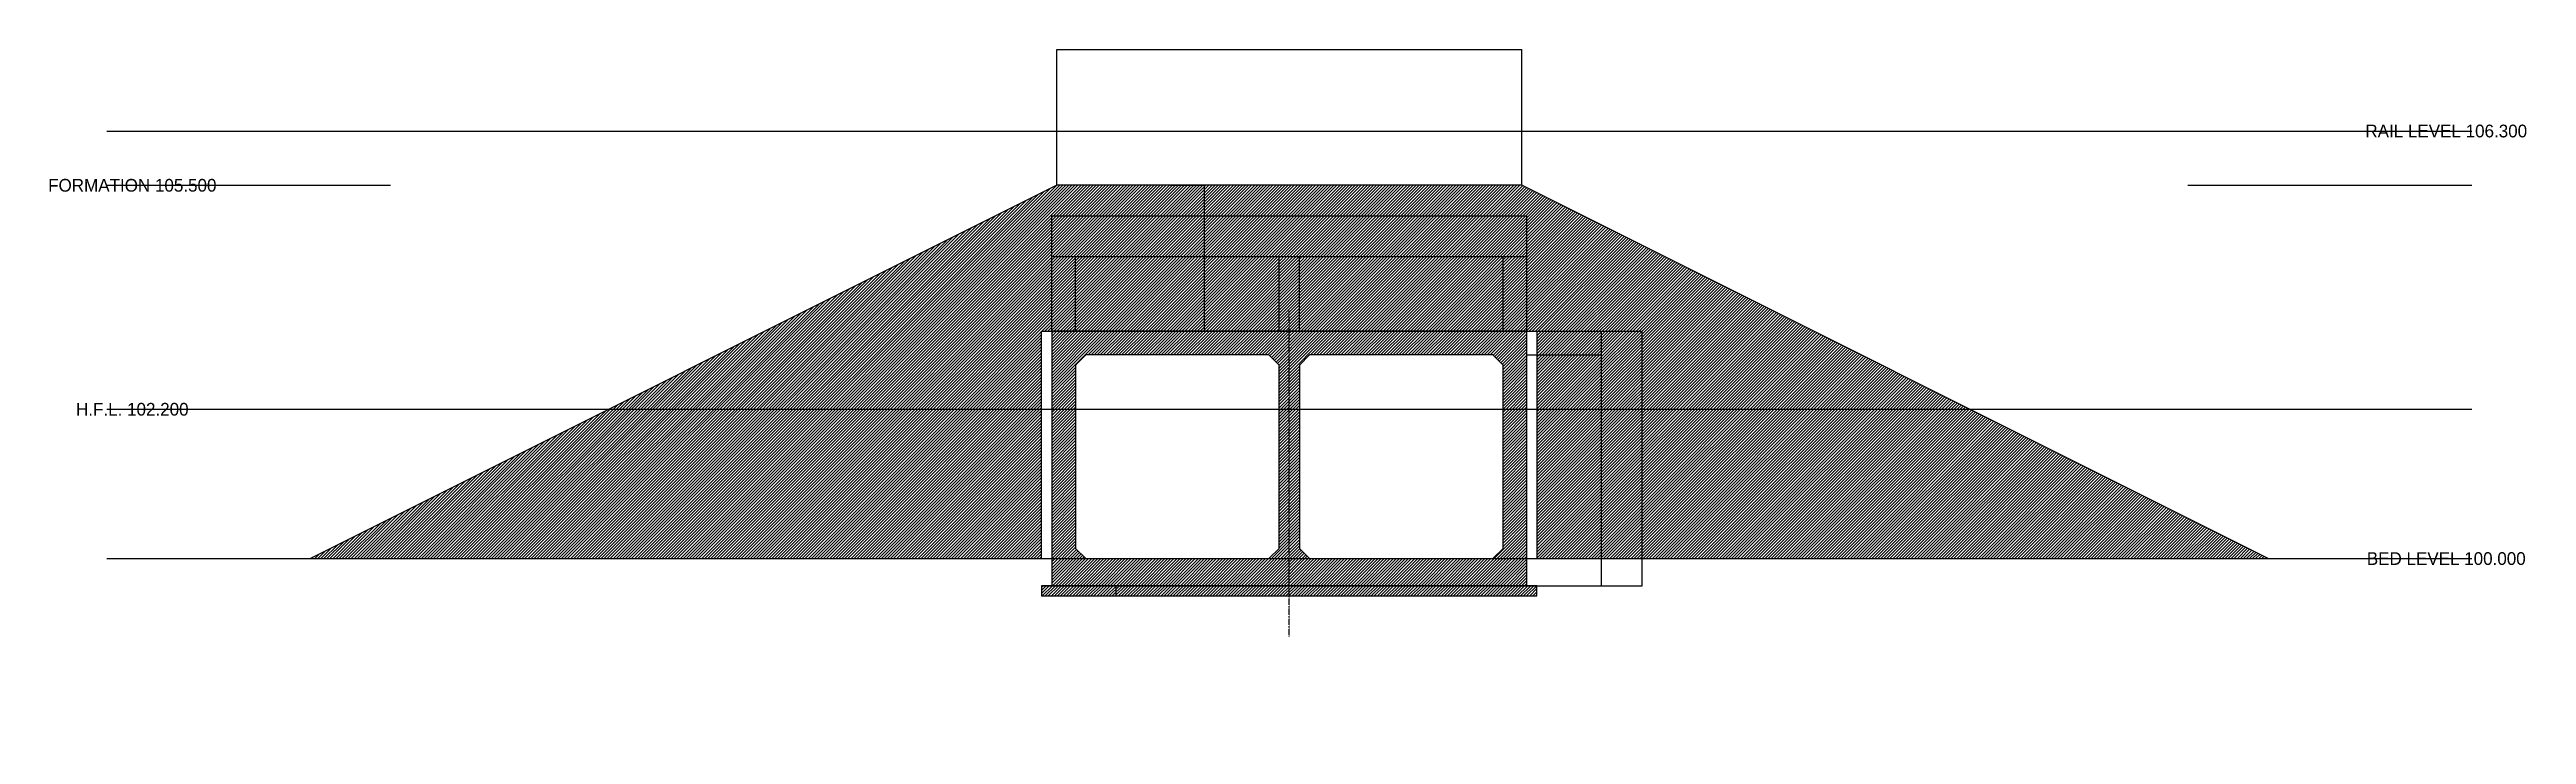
# Model space of a CAD drawing. Header units: millimetres. Extents: x -14770 to 21732, y 97408 to 107500.
import ezdxf
from ezdxf.enums import TextEntityAlignment as Align

# ---------------------------------------------------------------- set-up
doc = ezdxf.new("R2010")
doc.units = ezdxf.units.MM
doc.linetypes.add('CENTER', pattern=[5.08, 3.175, -0.635, 0.635, -0.635])
for name, color, linetype in [('BRG-CENTRE', 7, 'CENTER'), ('BRG-GROUND', 7, 'Continuous'), ('BRG-LEVEL', 7, 'Continuous'), ('BRG-OUTLINE', 7, 'Continuous'), ('BRG-WATER', 7, 'Continuous'), ('DIM', 7, 'Continuous'), ('HATCH', 7, 'Continuous'), ('TEXT', 7, 'Continuous')]:
    doc.layers.add(name, color=color, linetype=linetype)
doc.styles.add('OpenSansCondensed-Light', font='OpenSansCondensed-Light.ttf')
doc.dimstyles.new('EZDXF', dxfattribs={"dimtxt": 0.25, "dimasz": 0.175, "dimexe": 0.375, "dimexo": 0.125, "dimgap": 0.1, "dimtad": 1, "dimlfac": 100, "dimzin": 12, "dimdsep": 46, "dimtxsty": 'OpenSansCondensed-Light', "dimblk": 'ARCHTICK', "dimcen": 2.5, "dimazin": 3, "dimtfac": 0.5, "dimtmove": 2, "dimatfit": 3})

# ---------------------------------------------------------------- blocks, each defined once
blk = doc.blocks.new('_ARCHTICK')
at = {"color": 0, "linetype": 'BYBLOCK', "const_width": 0.15}
blk.add_lwpolyline([(-0.5, -0.5), (0.5, 0.5)], dxfattribs=at)

msp = doc.modelspace()

# ---------------------------------------------------------------- hatches: boundary and pattern name
at = {"layer": 'HATCH'}
h = msp.add_hatch(dxfattribs=at)
h.set_pattern_fill('ANSI31', scale=10)
h.paths.add_polyline_path([(-10925, 100000), (-150, 100000), (-150, 103350), (7150, 103350), (7150, 100000), (17925, 100000), (6925, 105500), (75, 105500)])
h = msp.add_hatch(dxfattribs=at)
h.set_pattern_fill('ANSI31', scale=10)
h.paths.add_polyline_path([(0, 99600), (7000, 99600), (7000, 103350), (0, 103350)])
h.paths.add_polyline_path([(500, 100000), (3200, 100000), (3350, 100150), (3350, 102850), (3200, 103000), (500, 103000), (350, 102850), (350, 100150)])
h.paths.add_polyline_path([(3800, 100000), (6500, 100000), (6650, 100150), (6650, 102850), (6500, 103000), (3800, 103000), (3650, 102850), (3650, 100150)])
h = msp.add_hatch(dxfattribs=at)
h.set_pattern_fill('ANSI31', scale=10)
h.paths.add_polyline_path([(-150, 99450), (7150, 99450), (7150, 99600), (-150, 99600)])

# ---------------------------------------------------------------- linework, layer by layer
at = {"layer": 'BRG-CENTRE'}
msp.add_lwpolyline([(3500, 98850), (3500, 103650)], dxfattribs=at)
at = {"layer": 'BRG-GROUND'}
msp.add_lwpolyline([(-10925, 100000), (-150, 100000), (-150, 103350), (7150, 103350), (7150, 100000), (17925, 100000), (6925, 105500), (75, 105500)], close=True, dxfattribs=at)
msp.add_lwpolyline([(-13925, 100000), (20925, 100000)], dxfattribs=at)
at = {"layer": 'BRG-LEVEL'}
for points in [[(-13925, 106300), (20925, 106300)], [(-13925, 105500), (-9743, 105500)], [(16743, 105500), (20925, 105500)]]:
    msp.add_lwpolyline(points, dxfattribs=at)
at = {"layer": 'BRG-OUTLINE'}
for points in [[(0, 99600), (7000, 99600), (7000, 103350), (0, 103350)], [(500, 100000), (3200, 100000), (3350, 100150), (3350, 102850), (3200, 103000), (500, 103000), (350, 102850), (350, 100150)], [(3800, 100000), (6500, 100000), (6650, 100150), (6650, 102850), (6500, 103000), (3800, 103000), (3650, 102850), (3650, 100150)], [(-150, 99450), (7150, 99450), (7150, 99600), (-150, 99600)]]:
    msp.add_lwpolyline(points, close=True, dxfattribs=at)
at = {"layer": 'BRG-WATER'}
msp.add_lwpolyline([(-13925, 102200), (20925, 102200)], dxfattribs=at)

# ---------------------------------------------------------------- texts
at = {"layer": 'TEXT'}
for s, height, p in [('RAIL LEVEL 106.300', 187.5, (20550, 106300)), ('FORMATION 105.500', 187.5, (-13550, 105500)), ('HAUNCH 150×150', 2, (687.5, 102662.5)), ('H.F.L. 102.200', 187.5, (-13550, 102200)), ('BED LEVEL 100.000', 187.5, (20550, 100000)), ('2 CELL RCC BOX 3.000 × 3.000 m', 3.5, (3500, 98250)), ('CROSS SECTION OF BOX CULVERT', 4, (3500, 97410))]:
    msp.add_text(s, height=height, dxfattribs=at).set_placement(p, align=Align.MIDDLE_CENTER)

# ---------------------------------------------------------------- dimensions: what is measured, and where the dimension line sits
at = {"layer": 'DIM'}
for base, p1, p2 in [((75, 107500), (75, 105500), (6925, 105500)), ((0, 105050), (0, 103350), (7000, 103350)), ((0, 104450), (0, 103350), (350, 103350)), ((350, 104450), (350, 103350), (3350, 103350)), ((3350, 104450), (3350, 103350), (3650, 103350)), ((3650, 104450), (3650, 103350), (6650, 103350)), ((6650, 104450), (6650, 103350), (7000, 103350))]:
    msp.add_linear_dim(base=base, p1=p1, p2=p2, dimstyle='EZDXF', dxfattribs=at).render()
for base, p1, p2 in [((2250, 103350), (1750, 103350), (1750, 105500)), ((8100, 103000), (7000, 103000), (7000, 103350)), ((8700, 99600), (7000, 99600), (7000, 103350)), ((8100, 100000), (7000, 100000), (7000, 103000)), ((8100, 99600), (7000, 99600), (7000, 100000)), ((950, 99450), (-150, 99450), (-150, 99600))]:
    msp.add_linear_dim(base=base, p1=p1, p2=p2, angle=90, dimstyle='EZDXF', dxfattribs=at).render()

doc.saveas('drawing.dxf')
